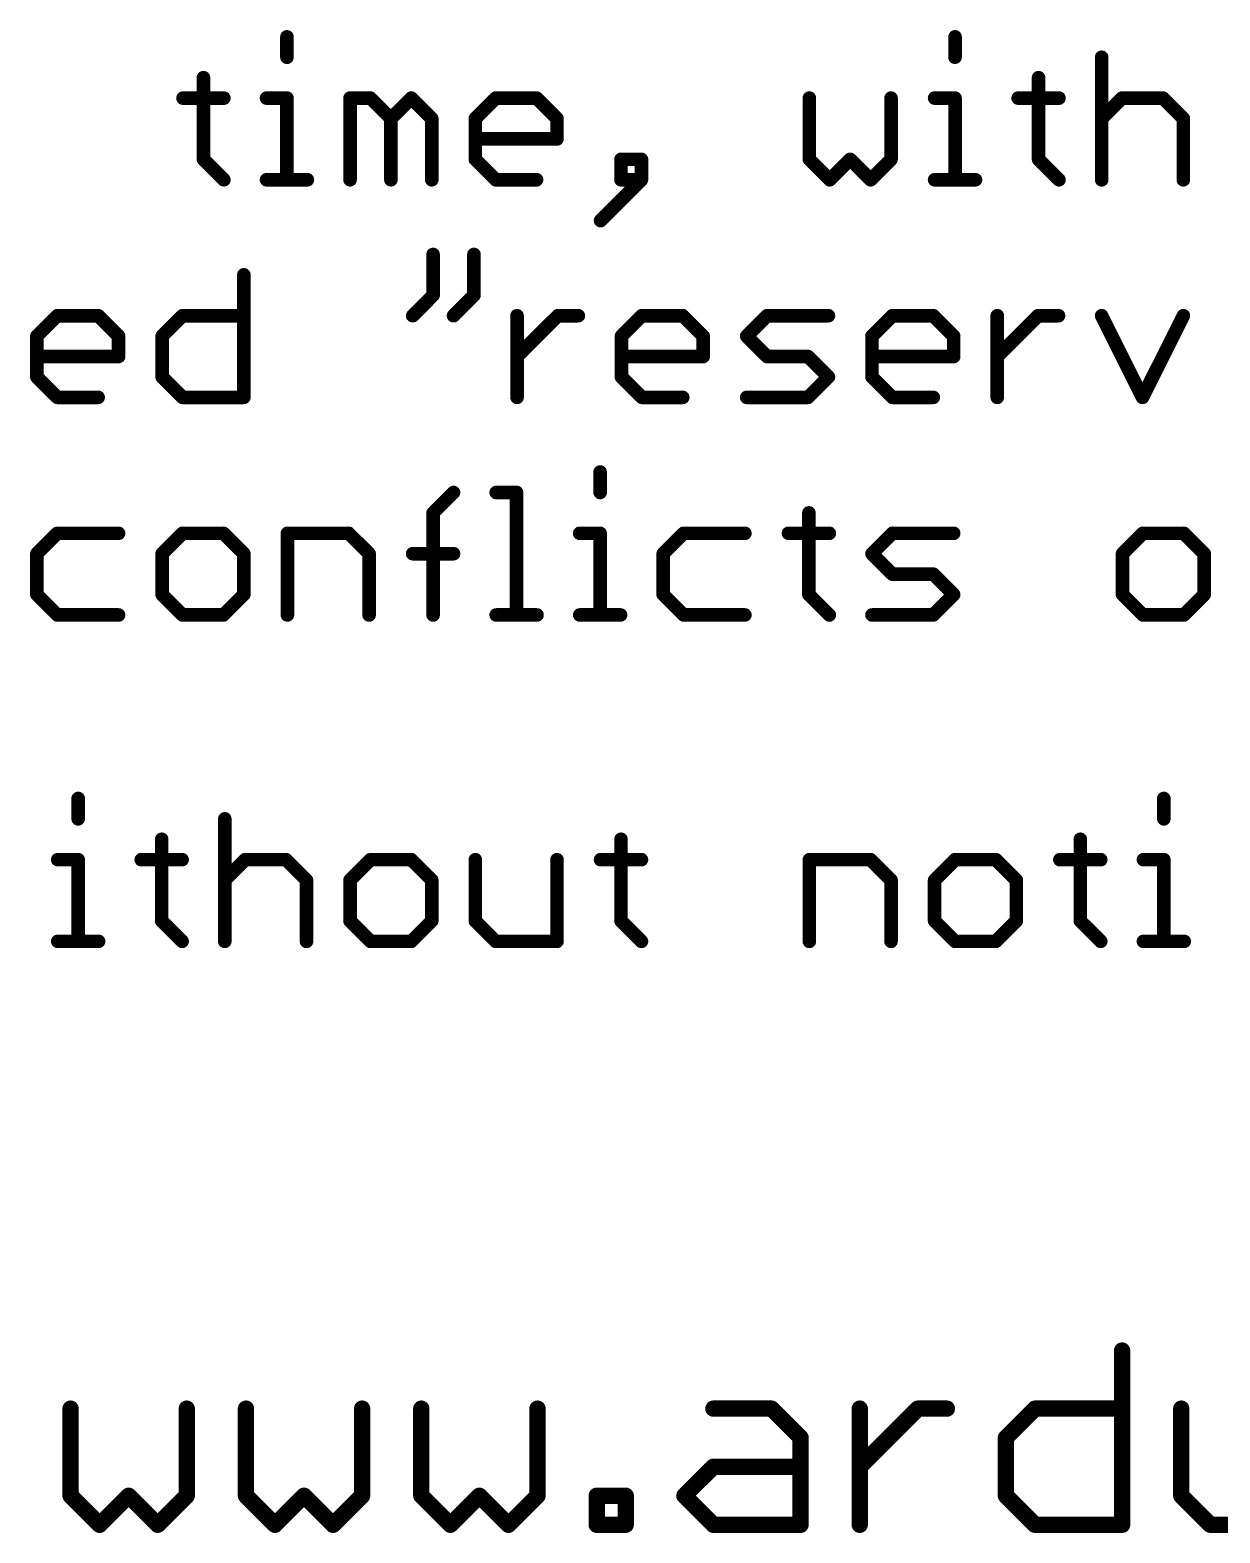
# Model space of a CAD drawing. Extents: x -20 to 130, y -23 to 56.
# Drawn here: x 60.69 to 71.8, y -22.86 to -8.83 of the extents above; entities that cross this region are included whole.
import ezdxf

# ---------------------------------------------------------------- set-up
doc = ezdxf.new("R2010")
doc.units = 0
doc.layers.add('1', color=22, linetype='CONTINUOUS')

msp = doc.modelspace()

# ---------------------------------------------------------------- linework, layer by layer
at = {"layer": '1'}
for points, const_width in [([(63.0883, -8.8889), (63.0883, -9.0795)], 0.127), ([(69.3251, -8.8889), (69.3251, -9.0795)], 0.127), ([(70.6936, -9.0795), (70.6936, -10.2235)], 0.127), ([(62.3087, -9.2702), (62.3087, -10.0328)], 0.127), ([(70.1047, -9.2702), (70.1047, -10.0328)], 0.127), ([(62.1181, -9.4609), (62.4994, -9.4609)], 0.127), ([(62.8977, -9.4609), (63.0883, -9.4609)], 0.127), ([(63.0883, -9.4609), (63.0883, -10.2235)], 0.127), ([(63.6773, -10.2235), (63.6773, -9.4609)], 0.127), ([(63.6773, -9.4609), (63.8679, -9.4609)], 0.127), ([(63.8679, -9.4609), (64.0586, -9.6515)], 0.127), ([(64.0586, -9.6515), (64.2492, -9.4609)], 0.127), ([(64.2492, -9.4609), (64.4399, -9.6515)], 0.127), ([(64.8467, -9.6515), (65.0373, -9.4609)], 0.127), ([(65.0373, -9.4609), (65.4186, -9.4609)], 0.127), ([(65.4186, -9.4609), (65.6093, -9.6515)], 0.127), ([(67.965, -9.4609), (67.965, -10.0328)], 0.127), ([(68.7277, -10.0328), (68.7277, -9.4609)], 0.127), ([(69.1344, -9.4609), (69.3251, -9.4609)], 0.127), ([(69.3251, -9.4609), (69.3251, -10.2235)], 0.127), ([(69.914, -9.4609), (70.2954, -9.4609)], 0.127), ([(70.6936, -9.6515), (70.8843, -9.4609)], 0.127), ([(70.8843, -9.4609), (71.2656, -9.4609)], 0.127), ([(71.2656, -9.4609), (71.4563, -9.6515)], 0.127), ([(64.0586, -9.6515), (64.0586, -10.2235)], 0.127), ([(64.4399, -9.6515), (64.4399, -10.2235)], 0.127), ([(64.8467, -10.0328), (64.8467, -9.6515)], 0.127), ([(65.6093, -9.6515), (65.6093, -9.8422)], 0.127), ([(71.4563, -9.6515), (71.4563, -10.2235)], 0.127), ([(65.6093, -9.8422), (64.8467, -9.8422)], 0.127), ([(62.3087, -10.0328), (62.4994, -10.2235)], 0.127), ([(65.0373, -10.2235), (64.8467, -10.0328)], 0.127), ([(66.3974, -10.0328), (66.2067, -10.0328)], 0.127), ([(66.2067, -10.0328), (66.2067, -10.2235)], 0.127), ([(66.3974, -10.2235), (66.3974, -10.0328)], 0.127), ([(67.965, -10.0328), (68.1557, -10.2235)], 0.127), ([(68.1557, -10.2235), (68.3464, -10.0328)], 0.127), ([(68.3464, -10.0328), (68.537, -10.2235)], 0.127), ([(68.537, -10.2235), (68.7277, -10.0328)], 0.127), ([(70.1047, -10.0328), (70.2954, -10.2235)], 0.127), ([(62.8977, -10.2235), (63.279, -10.2235)], 0.127), ([(65.4186, -10.2235), (65.0373, -10.2235)], 0.127), ([(66.0161, -10.6048), (66.3974, -10.2235)], 0.127), ([(66.2067, -10.2235), (66.3974, -10.2235)], 0.127), ([(69.1344, -10.2235), (69.5158, -10.2235)], 0.127), ([(64.4526, -10.9209), (64.4526, -11.3022)], 0.127), ([(64.8339, -10.9209), (64.8339, -11.3022)], 0.127), ([(62.6858, -11.1115), (62.6858, -12.2555)], 0.127), ([(64.4526, -11.3022), (64.262, -11.4929)], 0.127), ([(64.8339, -11.3022), (64.6433, -11.4929)], 0.127), ([(60.7538, -11.6835), (60.9444, -11.4929)], 0.127), ([(60.9444, -11.4929), (61.3258, -11.4929)], 0.127), ([(61.3258, -11.4929), (61.5164, -11.6835)], 0.127), ([(61.9232, -11.6835), (62.1138, -11.4929)], 0.127), ([(62.1138, -11.4929), (62.6858, -11.4929)], 0.127), ([(65.2365, -12.2555), (65.2365, -11.4929)], 0.127), ([(65.2365, -11.8742), (65.6178, -11.4929)], 0.127), ([(65.6178, -11.4929), (65.8084, -11.4929)], 0.127), ([(66.2109, -11.6835), (66.4016, -11.4929)], 0.127), ([(66.4016, -11.4929), (66.7829, -11.4929)], 0.127), ([(66.7829, -11.4929), (66.9736, -11.6835)], 0.127), ([(67.3803, -11.6835), (67.571, -11.4929)], 0.127), ([(67.571, -11.4929), (68.143, -11.4929)], 0.127), ([(68.5497, -11.6835), (68.7404, -11.4929)], 0.127), ([(68.7404, -11.4929), (69.1217, -11.4929)], 0.127), ([(69.1217, -11.4929), (69.3124, -11.6835)], 0.127), ([(69.7191, -12.2555), (69.7191, -11.4929)], 0.127), ([(69.7191, -11.8742), (70.1005, -11.4929)], 0.127), ([(70.1005, -11.4929), (70.2911, -11.4929)], 0.127), ([(70.6936, -11.4929), (71.075, -12.2555)], 0.127), ([(71.075, -12.2555), (71.4563, -11.4929)], 0.127), ([(60.7538, -12.0648), (60.7538, -11.6835)], 0.127), ([(61.5164, -11.6835), (61.5164, -11.8742)], 0.127), ([(61.9232, -12.0648), (61.9232, -11.6835)], 0.127), ([(66.2109, -12.0648), (66.2109, -11.6835)], 0.127), ([(66.9736, -11.6835), (66.9736, -11.8742)], 0.127), ([(67.571, -11.8742), (67.3803, -11.6835)], 0.127), ([(68.5497, -12.0648), (68.5497, -11.6835)], 0.127), ([(69.3124, -11.6835), (69.3124, -11.8742)], 0.127), ([(61.5164, -11.8742), (60.7538, -11.8742)], 0.127), ([(66.9736, -11.8742), (66.2109, -11.8742)], 0.127), ([(67.9523, -11.8742), (67.571, -11.8742)], 0.127), ([(68.143, -12.0648), (67.9523, -11.8742)], 0.127), ([(69.3124, -11.8742), (68.5497, -11.8742)], 0.127), ([(60.9444, -12.2555), (60.7538, -12.0648)], 0.127), ([(62.1138, -12.2555), (61.9232, -12.0648)], 0.127), ([(66.4016, -12.2555), (66.2109, -12.0648)], 0.127), ([(67.9523, -12.2555), (68.143, -12.0648)], 0.127), ([(68.7404, -12.2555), (68.5497, -12.0648)], 0.127), ([(61.3258, -12.2555), (60.9444, -12.2555)], 0.127), ([(62.6858, -12.2555), (62.1138, -12.2555)], 0.127), ([(66.7829, -12.2555), (66.4016, -12.2555)], 0.127), ([(67.3803, -12.2555), (67.9523, -12.2555)], 0.127), ([(69.1217, -12.2555), (68.7404, -12.2555)], 0.127), ([(66.0118, -12.9529), (66.0118, -13.1435)], 0.127), ([(64.4526, -13.3342), (64.6433, -13.1435)], 0.127), ([(65.0416, -13.1435), (65.2322, -13.1435)], 0.127), ([(65.2322, -13.1435), (65.2322, -14.2875)], 0.127), ([(64.4526, -14.2875), (64.4526, -13.3342)], 0.127), ([(67.9608, -13.3342), (67.9608, -14.0968)], 0.127), ([(60.9444, -13.5249), (60.7538, -13.7155)], 0.127), ([(61.5164, -13.5249), (60.9444, -13.5249)], 0.127), ([(62.1138, -13.5249), (61.9232, -13.7155)], 0.127), ([(62.4951, -13.5249), (62.1138, -13.5249)], 0.127), ([(62.6858, -13.7155), (62.4951, -13.5249)], 0.127), ([(63.0926, -14.2875), (63.0926, -13.5249)], 0.127), ([(63.0926, -13.5249), (63.6645, -13.5249)], 0.127), ([(63.6645, -13.5249), (63.8552, -13.7155)], 0.127), ([(65.8211, -13.5249), (66.0118, -13.5249)], 0.127), ([(66.0118, -13.5249), (66.0118, -14.2875)], 0.127), ([(66.7914, -13.5249), (66.6007, -13.7155)], 0.127), ([(67.3634, -13.5249), (66.7914, -13.5249)], 0.127), ([(67.7701, -13.5249), (68.1515, -13.5249)], 0.127), ([(68.5497, -13.7155), (68.7404, -13.5249)], 0.127), ([(68.7404, -13.5249), (69.3124, -13.5249)], 0.127), ([(71.0792, -13.5249), (70.8885, -13.7155)], 0.127), ([(71.4605, -13.5249), (71.0792, -13.5249)], 0.127), ([(71.6512, -13.7155), (71.4605, -13.5249)], 0.127), ([(60.7538, -13.7155), (60.7538, -14.0968)], 0.127), ([(61.9232, -13.7155), (61.9232, -14.0968)], 0.127), ([(62.6858, -14.0968), (62.6858, -13.7155)], 0.127), ([(63.8552, -13.7155), (63.8552, -14.2875)], 0.127), ([(64.262, -13.7155), (64.6433, -13.7155)], 0.127), ([(66.6007, -13.7155), (66.6007, -14.0968)], 0.127), ([(68.7404, -13.9062), (68.5497, -13.7155)], 0.127), ([(70.8885, -13.7155), (70.8885, -14.0968)], 0.127), ([(71.6512, -14.0968), (71.6512, -13.7155)], 0.127), ([(69.1217, -13.9062), (68.7404, -13.9062)], 0.127), ([(69.3124, -14.0968), (69.1217, -13.9062)], 0.127), ([(60.7538, -14.0968), (60.9444, -14.2875)], 0.127), ([(61.9232, -14.0968), (62.1138, -14.2875)], 0.127), ([(62.4951, -14.2875), (62.6858, -14.0968)], 0.127), ([(66.6007, -14.0968), (66.7914, -14.2875)], 0.127), ([(67.9608, -14.0968), (68.1515, -14.2875)], 0.127), ([(69.1217, -14.2875), (69.3124, -14.0968)], 0.127), ([(70.8885, -14.0968), (71.0792, -14.2875)], 0.127), ([(71.4605, -14.2875), (71.6512, -14.0968)], 0.127), ([(60.9444, -14.2875), (61.5164, -14.2875)], 0.127), ([(62.1138, -14.2875), (62.4951, -14.2875)], 0.127), ([(65.0416, -14.2875), (65.4229, -14.2875)], 0.127), ([(65.8211, -14.2875), (66.2025, -14.2875)], 0.127), ([(66.7914, -14.2875), (67.3634, -14.2875)], 0.127), ([(68.5497, -14.2875), (69.1217, -14.2875)], 0.127), ([(71.0792, -14.2875), (71.4605, -14.2875)], 0.127), ([(61.1393, -16.0009), (61.1393, -16.1915)], 0.127), ([(71.2741, -16.0009), (71.2741, -16.1915)], 0.127), ([(62.5079, -16.1915), (62.5079, -17.3355)], 0.127), ([(61.9189, -16.3822), (61.9189, -17.1448)], 0.127), ([(66.2067, -16.3822), (66.2067, -17.1448)], 0.127), ([(70.4945, -16.3822), (70.4945, -17.1448)], 0.127), ([(60.9487, -16.5729), (61.1393, -16.5729)], 0.127), ([(61.1393, -16.5729), (61.1393, -17.3355)], 0.127), ([(61.7283, -16.5729), (62.1096, -16.5729)], 0.127), ([(62.5079, -16.7635), (62.6985, -16.5729)], 0.127), ([(62.6985, -16.5729), (63.0798, -16.5729)], 0.127), ([(63.0798, -16.5729), (63.2705, -16.7635)], 0.127), ([(63.8679, -16.5729), (63.6773, -16.7635)], 0.127), ([(64.2492, -16.5729), (63.8679, -16.5729)], 0.127), ([(64.4399, -16.7635), (64.2492, -16.5729)], 0.127), ([(64.8467, -16.5729), (64.8467, -17.1448)], 0.127), ([(65.6093, -17.3355), (65.6093, -16.5729)], 0.127), ([(66.0161, -16.5729), (66.3974, -16.5729)], 0.127), ([(67.965, -17.3355), (67.965, -16.5729)], 0.127), ([(67.965, -16.5729), (68.537, -16.5729)], 0.127), ([(68.537, -16.5729), (68.7277, -16.7635)], 0.127), ([(69.3251, -16.5729), (69.1344, -16.7635)], 0.127), ([(69.7064, -16.5729), (69.3251, -16.5729)], 0.127), ([(69.8971, -16.7635), (69.7064, -16.5729)], 0.127), ([(70.3038, -16.5729), (70.6852, -16.5729)], 0.127), ([(71.0834, -16.5729), (71.2741, -16.5729)], 0.127), ([(71.2741, -16.5729), (71.2741, -17.3355)], 0.127), ([(63.2705, -16.7635), (63.2705, -17.3355)], 0.127), ([(63.6773, -16.7635), (63.6773, -17.1448)], 0.127), ([(64.4399, -17.1448), (64.4399, -16.7635)], 0.127), ([(68.7277, -16.7635), (68.7277, -17.3355)], 0.127), ([(69.1344, -16.7635), (69.1344, -17.1448)], 0.127), ([(69.8971, -17.1448), (69.8971, -16.7635)], 0.127), ([(61.9189, -17.1448), (62.1096, -17.3355)], 0.127), ([(63.6773, -17.1448), (63.8679, -17.3355)], 0.127), ([(64.2492, -17.3355), (64.4399, -17.1448)], 0.127), ([(64.8467, -17.1448), (65.0373, -17.3355)], 0.127), ([(66.2067, -17.1448), (66.3974, -17.3355)], 0.127), ([(69.1344, -17.1448), (69.3251, -17.3355)], 0.127), ([(69.7064, -17.3355), (69.8971, -17.1448)], 0.127), ([(70.4945, -17.1448), (70.6852, -17.3355)], 0.127), ([(60.9487, -17.3355), (61.33, -17.3355)], 0.127), ([(63.8679, -17.3355), (64.2492, -17.3355)], 0.127), ([(65.0373, -17.3355), (65.6093, -17.3355)], 0.127), ([(69.3251, -17.3355), (69.7064, -17.3355)], 0.127), ([(71.0834, -17.3355), (71.4648, -17.3355)], 0.127), ([(70.8845, -21.1568), (70.8845, -22.7838)], 0.1524), ([(61.0683, -21.6991), (61.0683, -22.5126)], 0.1524), ([(62.153, -22.5126), (62.153, -21.6991)], 0.1524), ([(62.7055, -21.6991), (62.7055, -22.5126)], 0.1524), ([(63.7901, -22.5126), (63.7901, -21.6991)], 0.1524), ([(64.3426, -21.6991), (64.3426, -22.5126)], 0.1524), ([(65.4273, -22.5126), (65.4273, -21.6991)], 0.1524), ([(67.0695, -21.6991), (67.6118, -21.6991)], 0.1524), ([(67.6118, -21.6991), (67.883, -21.9703)], 0.1524), ([(68.4355, -22.7838), (68.4355, -21.6991)], 0.1524), ([(68.4355, -22.2415), (68.9778, -21.6991)], 0.1524), ([(68.9778, -21.6991), (69.249, -21.6991)], 0.1524), ([(69.7998, -21.9703), (70.071, -21.6991)], 0.1524), ([(70.071, -21.6991), (70.8845, -21.6991)], 0.1524), ([(71.437, -21.6991), (71.437, -22.5126)], 0.1524), ([(67.883, -21.9703), (67.883, -22.7838)], 0.1524), ([(69.7998, -22.5126), (69.7998, -21.9703)], 0.1524), ([(66.7983, -22.5126), (67.0695, -22.2415)], 0.1524), ([(67.0695, -22.2415), (67.883, -22.2415)], 0.1524), ([(61.0683, -22.5126), (61.3395, -22.7838)], 0.1524), ([(61.3395, -22.7838), (61.6106, -22.5126)], 0.1524), ([(61.6106, -22.5126), (61.8818, -22.7838)], 0.1524), ([(61.8818, -22.7838), (62.153, -22.5126)], 0.1524), ([(62.7055, -22.5126), (62.9766, -22.7838)], 0.1524), ([(62.9766, -22.7838), (63.2478, -22.5126)], 0.1524), ([(63.2478, -22.5126), (63.5189, -22.7838)], 0.1524), ([(63.5189, -22.7838), (63.7901, -22.5126)], 0.1524), ([(64.3426, -22.5126), (64.6138, -22.7838)], 0.1524), ([(64.6138, -22.7838), (64.8849, -22.5126)], 0.1524), ([(64.8849, -22.5126), (65.1561, -22.7838)], 0.1524), ([(65.1561, -22.7838), (65.4273, -22.5126)], 0.1524), ([(65.9798, -22.7838), (65.9798, -22.5126)], 0.1524), ([(65.9798, -22.5126), (66.2509, -22.5126)], 0.1524), ([(66.2509, -22.5126), (66.2509, -22.7838)], 0.1524), ([(67.0695, -22.7838), (66.7983, -22.5126)], 0.1524), ([(70.071, -22.7838), (69.7998, -22.5126)], 0.1524), ([(71.437, -22.5126), (71.7081, -22.7838)], 0.1524), ([(66.2509, -22.7838), (65.9798, -22.7838)], 0.1524), ([(67.883, -22.7838), (67.0695, -22.7838)], 0.1524), ([(70.8845, -22.7838), (70.071, -22.7838)], 0.1524), ([(71.7081, -22.7838), (72.5216, -22.7838)], 0.1524)]:
    msp.add_lwpolyline(points, dxfattribs=dict(at, const_width=const_width))
for points, const_width in [([(63.1201, -8.8889, 1), (63.0566, -8.8889)], 0.0635), ([(69.3569, -8.8889, 1), (69.2934, -8.8889)], 0.0635), ([(63.0566, -9.0795, 1), (63.1201, -9.0795)], 0.0635), ([(69.2934, -9.0795, 1), (69.3569, -9.0795)], 0.0635), ([(70.7254, -9.0795, 1), (70.6619, -9.0795)], 0.0635), ([(62.3405, -9.2702, 1), (62.277, -9.2702)], 0.0635), ([(70.1365, -9.2702, 1), (70.073, -9.2702)], 0.0635), ([(62.1181, -9.4291, 1), (62.1181, -9.4926)], 0.0635), ([(62.4994, -9.4926, 1), (62.4994, -9.4291)], 0.0635), ([(62.8977, -9.4291, 1), (62.8977, -9.4926)], 0.0635), ([(63.1201, -9.4609, 1), (63.0566, -9.4609)], 0.0635), ([(63.0883, -9.4926, 1), (63.0883, -9.4291)], 0.0635), ([(63.709, -9.4609, 1), (63.6455, -9.4609)], 0.0635), ([(63.6773, -9.4291, 1), (63.6773, -9.4926)], 0.0635), ([(63.8904, -9.4384, 1), (63.8455, -9.4833)], 0.0635), ([(63.8679, -9.4926, 1), (63.8679, -9.4291)], 0.0635), ([(64.2717, -9.4384, 1), (64.2268, -9.4833)], 0.0635), ([(64.2717, -9.4833, 1), (64.2268, -9.4384)], 0.0635), ([(65.0373, -9.4291, 1), (65.0373, -9.4926)], 0.0635), ([(65.0598, -9.4833, 1), (65.0149, -9.4384)], 0.0635), ([(65.4411, -9.4384, 1), (65.3962, -9.4833)], 0.0635), ([(65.4186, -9.4926, 1), (65.4186, -9.4291)], 0.0635), ([(67.9968, -9.4609, 1), (67.9333, -9.4609)], 0.0635), ([(68.7594, -9.4609, 1), (68.6959, -9.4609)], 0.0635), ([(69.1344, -9.4291, 1), (69.1344, -9.4926)], 0.0635), ([(69.3569, -9.4609, 1), (69.2934, -9.4609)], 0.0635), ([(69.3251, -9.4926, 1), (69.3251, -9.4291)], 0.0635), ([(69.914, -9.4291, 1), (69.914, -9.4926)], 0.0635), ([(70.2954, -9.4926, 1), (70.2954, -9.4291)], 0.0635), ([(70.8843, -9.4291, 1), (70.8843, -9.4926)], 0.0635), ([(70.9068, -9.4833, 1), (70.8618, -9.4384)], 0.0635), ([(71.2881, -9.4384, 1), (71.2432, -9.4833)], 0.0635), ([(71.2656, -9.4926, 1), (71.2656, -9.4291)], 0.0635), ([(64.0903, -9.6515, 1), (64.0268, -9.6515)], 0.0635), ([(64.0361, -9.6291, 1), (64.081, -9.674)], 0.0635), ([(64.0361, -9.674, 1), (64.081, -9.6291)], 0.0635), ([(64.4717, -9.6515, 1), (64.4082, -9.6515)], 0.0635), ([(64.4175, -9.674, 1), (64.4624, -9.6291)], 0.0635), ([(64.8784, -9.6515, 1), (64.8149, -9.6515)], 0.0635), ([(64.8242, -9.6291, 1), (64.8691, -9.674)], 0.0635), ([(65.6411, -9.6515, 1), (65.5776, -9.6515)], 0.0635), ([(65.5869, -9.674, 1), (65.6318, -9.6291)], 0.0635), ([(70.6712, -9.6291, 1), (70.7161, -9.674)], 0.0635), ([(71.488, -9.6515, 1), (71.4245, -9.6515)], 0.0635), ([(71.4338, -9.674, 1), (71.4787, -9.6291)], 0.0635), ([(64.8467, -9.8104, 1), (64.8467, -9.8739)], 0.0635), ([(65.5776, -9.8422, 1), (65.6411, -9.8422)], 0.0635), ([(65.6093, -9.8739, 1), (65.6093, -9.8104)], 0.0635), ([(62.277, -10.0328, 1), (62.3405, -10.0328)], 0.0635), ([(62.3312, -10.0104, 1), (62.2863, -10.0553)], 0.0635), ([(64.8149, -10.0328, 1), (64.8784, -10.0328)], 0.0635), ([(64.8691, -10.0104, 1), (64.8242, -10.0553)], 0.0635), ([(66.2067, -10.0011, 1), (66.2067, -10.0646)], 0.0635), ([(66.2385, -10.0328, 1), (66.175, -10.0328)], 0.0635), ([(66.4291, -10.0328, 1), (66.3656, -10.0328)], 0.0635), ([(66.3974, -10.0646, 1), (66.3974, -10.0011)], 0.0635), ([(67.9875, -10.0104, 1), (67.9426, -10.0553)], 0.0635), ([(67.9333, -10.0328, 1), (67.9968, -10.0328)], 0.0635), ([(68.3688, -10.0104, 1), (68.3239, -10.0553)], 0.0635), ([(68.3688, -10.0553, 1), (68.3239, -10.0104)], 0.0635), ([(68.6959, -10.0328, 1), (68.7594, -10.0328)], 0.0635), ([(68.7501, -10.0553, 1), (68.7052, -10.0104)], 0.0635), ([(70.073, -10.0328, 1), (70.1365, -10.0328)], 0.0635), ([(70.1272, -10.0104, 1), (70.0823, -10.0553)], 0.0635), ([(62.4769, -10.246, 1), (62.5218, -10.201)], 0.0635), ([(62.8977, -10.1918, 1), (62.8977, -10.2553)], 0.0635), ([(63.0566, -10.2235, 1), (63.1201, -10.2235)], 0.0635), ([(63.279, -10.2553, 1), (63.279, -10.1918)], 0.0635), ([(63.6455, -10.2235, 1), (63.709, -10.2235)], 0.0635), ([(64.0268, -10.2235, 1), (64.0903, -10.2235)], 0.0635), ([(64.4082, -10.2235, 1), (64.4717, -10.2235)], 0.0635), ([(65.0373, -10.1918, 1), (65.0373, -10.2553)], 0.0635), ([(65.0149, -10.246, 1), (65.0598, -10.201)], 0.0635), ([(65.4186, -10.2553, 1), (65.4186, -10.1918)], 0.0635), ([(66.2067, -10.1918, 1), (66.2067, -10.2553)], 0.0635), ([(66.175, -10.2235, 1), (66.2385, -10.2235)], 0.0635), ([(66.3656, -10.2235, 1), (66.4291, -10.2235)], 0.0635), ([(66.4198, -10.246, 1), (66.3749, -10.201)], 0.0635), ([(66.3974, -10.2553, 1), (66.3974, -10.1918)], 0.0635), ([(68.1333, -10.201, 1), (68.1782, -10.246)], 0.0635), ([(68.1333, -10.246, 1), (68.1782, -10.201)], 0.0635), ([(68.5146, -10.201, 1), (68.5595, -10.246)], 0.0635), ([(68.5146, -10.246, 1), (68.5595, -10.201)], 0.0635), ([(69.1344, -10.1918, 1), (69.1344, -10.2553)], 0.0635), ([(69.2934, -10.2235, 1), (69.3569, -10.2235)], 0.0635), ([(69.5158, -10.2553, 1), (69.5158, -10.1918)], 0.0635), ([(70.2729, -10.246, 1), (70.3178, -10.201)], 0.0635), ([(70.6619, -10.2235, 1), (70.7254, -10.2235)], 0.0635), ([(71.4245, -10.2235, 1), (71.488, -10.2235)], 0.0635), ([(65.9936, -10.5824, 1), (66.0385, -10.6273)], 0.0635), ([(64.4844, -10.9209, 1), (64.4209, -10.9209)], 0.0635), ([(64.8657, -10.9209, 1), (64.8022, -10.9209)], 0.0635), ([(62.7176, -11.1115, 1), (62.6541, -11.1115)], 0.0635), ([(64.4209, -11.3022, 1), (64.4844, -11.3022)], 0.0635), ([(64.4751, -11.3246, 1), (64.4302, -11.2797)], 0.0635), ([(64.8022, -11.3022, 1), (64.8657, -11.3022)], 0.0635), ([(64.8564, -11.3246, 1), (64.8115, -11.2797)], 0.0635), ([(60.9444, -11.4611, 1), (60.9444, -11.5246)], 0.0635), ([(60.9669, -11.5153, 1), (60.922, -11.4704)], 0.0635), ([(61.3482, -11.4704, 1), (61.3033, -11.5153)], 0.0635), ([(61.3258, -11.5246, 1), (61.3258, -11.4611)], 0.0635), ([(62.1138, -11.4611, 1), (62.1138, -11.5246)], 0.0635), ([(62.1363, -11.5153, 1), (62.0914, -11.4704)], 0.0635), ([(62.6858, -11.5246, 1), (62.6858, -11.4611)], 0.0635), ([(64.2395, -11.4704, 1), (64.2844, -11.5153)], 0.0635), ([(64.6208, -11.4704, 1), (64.6657, -11.5153)], 0.0635), ([(65.2682, -11.4929, 1), (65.2047, -11.4929)], 0.0635), ([(65.6178, -11.4611, 1), (65.6178, -11.5246)], 0.0635), ([(65.6402, -11.5153, 1), (65.5953, -11.4704)], 0.0635), ([(65.8084, -11.5246, 1), (65.8084, -11.4611)], 0.0635), ([(66.4016, -11.4611, 1), (66.4016, -11.5246)], 0.0635), ([(66.4241, -11.5153, 1), (66.3792, -11.4704)], 0.0635), ([(66.8054, -11.4704, 1), (66.7605, -11.5153)], 0.0635), ([(66.7829, -11.5246, 1), (66.7829, -11.4611)], 0.0635), ([(67.571, -11.4611, 1), (67.571, -11.5246)], 0.0635), ([(67.5935, -11.5153, 1), (67.5486, -11.4704)], 0.0635), ([(68.143, -11.5246, 1), (68.143, -11.4611)], 0.0635), ([(68.7404, -11.4611, 1), (68.7404, -11.5246)], 0.0635), ([(68.7629, -11.5153, 1), (68.718, -11.4704)], 0.0635), ([(69.1442, -11.4704, 1), (69.0993, -11.5153)], 0.0635), ([(69.1217, -11.5246, 1), (69.1217, -11.4611)], 0.0635), ([(69.7509, -11.4929, 1), (69.6874, -11.4929)], 0.0635), ([(70.1005, -11.4611, 1), (70.1005, -11.5246)], 0.0635), ([(70.1229, -11.5153, 1), (70.078, -11.4704)], 0.0635), ([(70.2911, -11.5246, 1), (70.2911, -11.4611)], 0.0635), ([(70.722, -11.4787, 1), (70.6652, -11.507)], 0.0635), ([(71.4847, -11.507, 1), (71.4279, -11.4787)], 0.0635), ([(60.7855, -11.6835, 1), (60.722, -11.6835)], 0.0635), ([(60.7313, -11.6611, 1), (60.7762, -11.706)], 0.0635), ([(61.5482, -11.6835, 1), (61.4847, -11.6835)], 0.0635), ([(61.494, -11.706, 1), (61.5389, -11.6611)], 0.0635), ([(61.9549, -11.6835, 1), (61.8914, -11.6835)], 0.0635), ([(61.9007, -11.6611, 1), (61.9456, -11.706)], 0.0635), ([(66.2427, -11.6835, 1), (66.1792, -11.6835)], 0.0635), ([(66.1885, -11.6611, 1), (66.2334, -11.706)], 0.0635), ([(67.0054, -11.6835, 1), (66.9419, -11.6835)], 0.0635), ([(66.9511, -11.706, 1), (66.9961, -11.6611)], 0.0635), ([(67.4028, -11.6611, 1), (67.3579, -11.706)], 0.0635), ([(67.3579, -11.6611, 1), (67.4028, -11.706)], 0.0635), ([(68.5815, -11.6835, 1), (68.518, -11.6835)], 0.0635), ([(68.5273, -11.6611, 1), (68.5722, -11.706)], 0.0635), ([(69.3441, -11.6835, 1), (69.2806, -11.6835)], 0.0635), ([(69.2899, -11.706, 1), (69.3348, -11.6611)], 0.0635), ([(60.7538, -11.8424, 1), (60.7538, -11.9059)], 0.0635), ([(61.4847, -11.8742, 1), (61.5482, -11.8742)], 0.0635), ([(61.5164, -11.9059, 1), (61.5164, -11.8424)], 0.0635), ([(65.214, -11.8517, 1), (65.2589, -11.8966)], 0.0635), ([(66.2109, -11.8424, 1), (66.2109, -11.9059)], 0.0635), ([(66.9419, -11.8742, 1), (67.0054, -11.8742)], 0.0635), ([(66.9736, -11.9059, 1), (66.9736, -11.8424)], 0.0635), ([(67.571, -11.8424, 1), (67.571, -11.9059)], 0.0635), ([(67.5486, -11.8966, 1), (67.5935, -11.8517)], 0.0635), ([(67.9748, -11.8517, 1), (67.9299, -11.8966)], 0.0635), ([(67.9523, -11.9059, 1), (67.9523, -11.8424)], 0.0635), ([(68.5497, -11.8424, 1), (68.5497, -11.9059)], 0.0635), ([(69.2806, -11.8742, 1), (69.3441, -11.8742)], 0.0635), ([(69.3124, -11.9059, 1), (69.3124, -11.8424)], 0.0635), ([(69.6967, -11.8517, 1), (69.7416, -11.8966)], 0.0635), ([(60.722, -12.0648, 1), (60.7855, -12.0648)], 0.0635), ([(60.7762, -12.0424, 1), (60.7313, -12.0873)], 0.0635), ([(61.8914, -12.0648, 1), (61.9549, -12.0648)], 0.0635), ([(61.9456, -12.0424, 1), (61.9007, -12.0873)], 0.0635), ([(66.1792, -12.0648, 1), (66.2427, -12.0648)], 0.0635), ([(66.2334, -12.0424, 1), (66.1885, -12.0873)], 0.0635), ([(68.1654, -12.0873, 1), (68.1205, -12.0424)], 0.0635), ([(68.1205, -12.0873, 1), (68.1654, -12.0424)], 0.0635), ([(68.518, -12.0648, 1), (68.5815, -12.0648)], 0.0635), ([(68.5722, -12.0424, 1), (68.5273, -12.0873)], 0.0635), ([(60.9444, -12.2238, 1), (60.9444, -12.2873)], 0.0635), ([(60.922, -12.278, 1), (60.9669, -12.233)], 0.0635), ([(61.3258, -12.2873, 1), (61.3258, -12.2238)], 0.0635), ([(62.1138, -12.2238, 1), (62.1138, -12.2873)], 0.0635), ([(62.0914, -12.278, 1), (62.1363, -12.233)], 0.0635), ([(62.6858, -12.2873, 1), (62.6858, -12.2238)], 0.0635), ([(66.4016, -12.2238, 1), (66.4016, -12.2873)], 0.0635), ([(66.3792, -12.278, 1), (66.4241, -12.233)], 0.0635), ([(66.7829, -12.2873, 1), (66.7829, -12.2238)], 0.0635), ([(67.3803, -12.2238, 1), (67.3803, -12.2873)], 0.0635), ([(67.9299, -12.233, 1), (67.9748, -12.278)], 0.0635), ([(67.9523, -12.2873, 1), (67.9523, -12.2238)], 0.0635), ([(68.7404, -12.2238, 1), (68.7404, -12.2873)], 0.0635), ([(68.718, -12.278, 1), (68.7629, -12.233)], 0.0635), ([(69.1217, -12.2873, 1), (69.1217, -12.2238)], 0.0635), ([(71.0466, -12.2413, 1), (71.1034, -12.2697)], 0.0635), ([(71.0466, -12.2697, 1), (71.1034, -12.2413)], 0.0635), ([(62.6541, -12.2555, 1), (62.7176, -12.2555)], 0.0635), ([(65.2047, -12.2555, 1), (65.2682, -12.2555)], 0.0635), ([(69.6874, -12.2555, 1), (69.7509, -12.2555)], 0.0635), ([(66.0436, -12.9529, 1), (65.9801, -12.9529)], 0.0635), ([(64.6657, -13.166, 1), (64.6208, -13.1211)], 0.0635), ([(65.0416, -13.1118, 1), (65.0416, -13.1753)], 0.0635), ([(65.264, -13.1435, 1), (65.2005, -13.1435)], 0.0635), ([(65.2322, -13.1753, 1), (65.2322, -13.1118)], 0.0635), ([(65.9801, -13.1435, 1), (66.0436, -13.1435)], 0.0635), ([(64.4844, -13.3342, 1), (64.4209, -13.3342)], 0.0635), ([(64.4302, -13.3117, 1), (64.4751, -13.3566)], 0.0635), ([(67.9926, -13.3342, 1), (67.9291, -13.3342)], 0.0635), ([(60.9444, -13.4931, 1), (60.9444, -13.5566)], 0.0635), ([(60.9669, -13.5473, 1), (60.922, -13.5024)], 0.0635), ([(61.5164, -13.5566, 1), (61.5164, -13.4931)], 0.0635), ([(62.1138, -13.4931, 1), (62.1138, -13.5566)], 0.0635), ([(62.1363, -13.5473, 1), (62.0914, -13.5024)], 0.0635), ([(62.5176, -13.5024, 1), (62.4727, -13.5473)], 0.0635), ([(62.4951, -13.5566, 1), (62.4951, -13.4931)], 0.0635), ([(63.1243, -13.5249, 1), (63.0608, -13.5249)], 0.0635), ([(63.0926, -13.4931, 1), (63.0926, -13.5566)], 0.0635), ([(63.687, -13.5024, 1), (63.6421, -13.5473)], 0.0635), ([(63.6645, -13.5566, 1), (63.6645, -13.4931)], 0.0635), ([(65.8211, -13.4931, 1), (65.8211, -13.5566)], 0.0635), ([(66.0436, -13.5249, 1), (65.9801, -13.5249)], 0.0635), ([(66.0118, -13.5566, 1), (66.0118, -13.4931)], 0.0635), ([(66.7914, -13.4931, 1), (66.7914, -13.5566)], 0.0635), ([(66.8139, -13.5473, 1), (66.769, -13.5024)], 0.0635), ([(67.3634, -13.5566, 1), (67.3634, -13.4931)], 0.0635), ([(67.7701, -13.4931, 1), (67.7701, -13.5566)], 0.0635), ([(68.1515, -13.5566, 1), (68.1515, -13.4931)], 0.0635), ([(68.7404, -13.4931, 1), (68.7404, -13.5566)], 0.0635), ([(68.7629, -13.5473, 1), (68.7179, -13.5024)], 0.0635), ([(69.3124, -13.5566, 1), (69.3124, -13.4931)], 0.0635), ([(71.0792, -13.4931, 1), (71.0792, -13.5566)], 0.0635), ([(71.1016, -13.5473, 1), (71.0567, -13.5024)], 0.0635), ([(71.483, -13.5024, 1), (71.4381, -13.5473)], 0.0635), ([(71.4605, -13.5566, 1), (71.4605, -13.4931)], 0.0635), ([(60.7855, -13.7155, 1), (60.722, -13.7155)], 0.0635), ([(60.7313, -13.6931, 1), (60.7762, -13.738)], 0.0635), ([(61.9549, -13.7155, 1), (61.8914, -13.7155)], 0.0635), ([(61.9007, -13.6931, 1), (61.9456, -13.738)], 0.0635), ([(62.7176, -13.7155, 1), (62.6541, -13.7155)], 0.0635), ([(62.6634, -13.738, 1), (62.7083, -13.6931)], 0.0635), ([(63.887, -13.7155, 1), (63.8235, -13.7155)], 0.0635), ([(63.8328, -13.738, 1), (63.8777, -13.6931)], 0.0635), ([(64.262, -13.6838, 1), (64.262, -13.7473)], 0.0635), ([(64.6433, -13.7473, 1), (64.6433, -13.6838)], 0.0635), ([(66.6325, -13.7155, 1), (66.569, -13.7155)], 0.0635), ([(66.5783, -13.6931, 1), (66.6232, -13.738)], 0.0635), ([(68.5722, -13.6931, 1), (68.5273, -13.738)], 0.0635), ([(68.5273, -13.6931, 1), (68.5722, -13.738)], 0.0635), ([(70.9203, -13.7155, 1), (70.8568, -13.7155)], 0.0635), ([(70.8661, -13.6931, 1), (70.911, -13.738)], 0.0635), ([(71.6829, -13.7155, 1), (71.6194, -13.7155)], 0.0635), ([(71.6287, -13.738, 1), (71.6736, -13.6931)], 0.0635), ([(68.7404, -13.8744, 1), (68.7404, -13.9379)], 0.0635), ([(68.7179, -13.9286, 1), (68.7629, -13.8837)], 0.0635), ([(69.1442, -13.8837, 1), (69.0993, -13.9286)], 0.0635), ([(69.1217, -13.9379, 1), (69.1217, -13.8744)], 0.0635), ([(60.7762, -14.0744, 1), (60.7313, -14.1193)], 0.0635), ([(61.9456, -14.0744, 1), (61.9007, -14.1193)], 0.0635), ([(62.7083, -14.1193, 1), (62.6634, -14.0744)], 0.0635), ([(66.6232, -14.0744, 1), (66.5783, -14.1193)], 0.0635), ([(67.9833, -14.0744, 1), (67.9384, -14.1193)], 0.0635), ([(69.3348, -14.1193, 1), (69.2899, -14.0744)], 0.0635), ([(70.911, -14.0744, 1), (70.8661, -14.1193)], 0.0635), ([(71.6736, -14.1193, 1), (71.6287, -14.0744)], 0.0635), ([(60.722, -14.0968, 1), (60.7855, -14.0968)], 0.0635), ([(61.8914, -14.0968, 1), (61.9549, -14.0968)], 0.0635), ([(62.6541, -14.0968, 1), (62.7176, -14.0968)], 0.0635), ([(66.569, -14.0968, 1), (66.6325, -14.0968)], 0.0635), ([(67.9291, -14.0968, 1), (67.9926, -14.0968)], 0.0635), ([(69.2899, -14.1193, 1), (69.3348, -14.0744)], 0.0635), ([(70.8568, -14.0968, 1), (70.9203, -14.0968)], 0.0635), ([(71.6194, -14.0968, 1), (71.6829, -14.0968)], 0.0635), ([(60.9444, -14.2558, 1), (60.9444, -14.3193)], 0.0635), ([(60.922, -14.31, 1), (60.9669, -14.265)], 0.0635), ([(61.5164, -14.3193, 1), (61.5164, -14.2558)], 0.0635), ([(62.1138, -14.2558, 1), (62.1138, -14.3193)], 0.0635), ([(62.0914, -14.31, 1), (62.1363, -14.265)], 0.0635), ([(62.4727, -14.265, 1), (62.5176, -14.31)], 0.0635), ([(62.4951, -14.3193, 1), (62.4951, -14.2558)], 0.0635), ([(63.0608, -14.2875, 1), (63.1243, -14.2875)], 0.0635), ([(63.8235, -14.2875, 1), (63.887, -14.2875)], 0.0635), ([(64.4209, -14.2875, 1), (64.4844, -14.2875)], 0.0635), ([(65.0416, -14.2558, 1), (65.0416, -14.3193)], 0.0635), ([(65.2005, -14.2875, 1), (65.264, -14.2875)], 0.0635), ([(65.4229, -14.3193, 1), (65.4229, -14.2558)], 0.0635), ([(65.8211, -14.2558, 1), (65.8211, -14.3193)], 0.0635), ([(65.9801, -14.2875, 1), (66.0436, -14.2875)], 0.0635), ([(66.2025, -14.3193, 1), (66.2025, -14.2558)], 0.0635), ([(66.7914, -14.2558, 1), (66.7914, -14.3193)], 0.0635), ([(66.769, -14.31, 1), (66.8139, -14.265)], 0.0635), ([(67.3634, -14.3193, 1), (67.3634, -14.2558)], 0.0635), ([(68.129, -14.31, 1), (68.1739, -14.265)], 0.0635), ([(68.5497, -14.2558, 1), (68.5497, -14.3193)], 0.0635), ([(69.0993, -14.265, 1), (69.1442, -14.31)], 0.0635), ([(69.1217, -14.3193, 1), (69.1217, -14.2558)], 0.0635), ([(71.0792, -14.2558, 1), (71.0792, -14.3193)], 0.0635), ([(71.0567, -14.31, 1), (71.1016, -14.265)], 0.0635), ([(71.4381, -14.265, 1), (71.483, -14.31)], 0.0635), ([(71.4605, -14.3193, 1), (71.4605, -14.2558)], 0.0635), ([(61.1711, -16.0009, 1), (61.1076, -16.0009)], 0.0635), ([(71.3058, -16.0009, 1), (71.2423, -16.0009)], 0.0635), ([(62.5396, -16.1915, 1), (62.4761, -16.1915)], 0.0635), ([(61.1076, -16.1915, 1), (61.1711, -16.1915)], 0.0635), ([(71.2423, -16.1915, 1), (71.3058, -16.1915)], 0.0635), ([(61.9507, -16.3822, 1), (61.8872, -16.3822)], 0.0635), ([(66.2385, -16.3822, 1), (66.175, -16.3822)], 0.0635), ([(70.5263, -16.3822, 1), (70.4627, -16.3822)], 0.0635), ([(60.9487, -16.5411, 1), (60.9487, -16.6046)], 0.0635), ([(61.1711, -16.5729, 1), (61.1076, -16.5729)], 0.0635), ([(61.1393, -16.6046, 1), (61.1393, -16.5411)], 0.0635), ([(61.7283, -16.5411, 1), (61.7283, -16.6046)], 0.0635), ([(62.1096, -16.6046, 1), (62.1096, -16.5411)], 0.0635), ([(62.6985, -16.5411, 1), (62.6985, -16.6046)], 0.0635), ([(62.721, -16.5953, 1), (62.6761, -16.5504)], 0.0635), ([(63.1023, -16.5504, 1), (63.0574, -16.5953)], 0.0635), ([(63.0798, -16.6046, 1), (63.0798, -16.5411)], 0.0635), ([(63.8679, -16.5411, 1), (63.8679, -16.6046)], 0.0635), ([(63.8904, -16.5953, 1), (63.8455, -16.5504)], 0.0635), ([(64.2717, -16.5504, 1), (64.2268, -16.5953)], 0.0635), ([(64.2492, -16.6046, 1), (64.2492, -16.5411)], 0.0635), ([(64.8784, -16.5729, 1), (64.8149, -16.5729)], 0.0635), ([(65.6411, -16.5729, 1), (65.5776, -16.5729)], 0.0635), ([(66.0161, -16.5411, 1), (66.0161, -16.6046)], 0.0635), ([(66.3974, -16.6046, 1), (66.3974, -16.5411)], 0.0635), ([(67.965, -16.5411, 1), (67.965, -16.6046)], 0.0635), ([(67.9968, -16.5729, 1), (67.9333, -16.5729)], 0.0635), ([(68.5595, -16.5504, 1), (68.5146, -16.5953)], 0.0635), ([(68.537, -16.6046, 1), (68.537, -16.5411)], 0.0635), ([(69.3251, -16.5411, 1), (69.3251, -16.6046)], 0.0635), ([(69.3476, -16.5953, 1), (69.3027, -16.5504)], 0.0635), ([(69.7289, -16.5504, 1), (69.684, -16.5953)], 0.0635), ([(69.7064, -16.6046, 1), (69.7064, -16.5411)], 0.0635), ([(70.3038, -16.5411, 1), (70.3038, -16.6046)], 0.0635), ([(70.6852, -16.6046, 1), (70.6852, -16.5411)], 0.0635), ([(71.0834, -16.5411, 1), (71.0834, -16.6046)], 0.0635), ([(71.3058, -16.5729, 1), (71.2423, -16.5729)], 0.0635), ([(71.2741, -16.6046, 1), (71.2741, -16.5411)], 0.0635), ([(63.3023, -16.7635, 1), (63.2388, -16.7635)], 0.0635), ([(63.709, -16.7635, 1), (63.6455, -16.7635)], 0.0635), ([(64.4717, -16.7635, 1), (64.4082, -16.7635)], 0.0635), ([(68.7594, -16.7635, 1), (68.6959, -16.7635)], 0.0635), ([(69.1662, -16.7635, 1), (69.1027, -16.7635)], 0.0635), ([(69.9288, -16.7635, 1), (69.8653, -16.7635)], 0.0635), ([(62.4854, -16.7411, 1), (62.5303, -16.786)], 0.0635), ([(63.2481, -16.786, 1), (63.293, -16.7411)], 0.0635), ([(63.6548, -16.7411, 1), (63.6997, -16.786)], 0.0635), ([(64.4175, -16.786, 1), (64.4624, -16.7411)], 0.0635), ([(68.7052, -16.786, 1), (68.7501, -16.7411)], 0.0635), ([(69.112, -16.7411, 1), (69.1569, -16.786)], 0.0635), ([(69.8746, -16.786, 1), (69.9195, -16.7411)], 0.0635), ([(61.8872, -17.1448, 1), (61.9507, -17.1448)], 0.0635), ([(61.9414, -17.1224, 1), (61.8965, -17.1673)], 0.0635), ([(63.6455, -17.1448, 1), (63.709, -17.1448)], 0.0635), ([(63.6997, -17.1224, 1), (63.6548, -17.1673)], 0.0635), ([(64.4082, -17.1448, 1), (64.4717, -17.1448)], 0.0635), ([(64.4624, -17.1673, 1), (64.4175, -17.1224)], 0.0635), ([(64.8149, -17.1448, 1), (64.8784, -17.1448)], 0.0635), ([(64.8691, -17.1224, 1), (64.8242, -17.1673)], 0.0635), ([(66.175, -17.1448, 1), (66.2385, -17.1448)], 0.0635), ([(66.2292, -17.1224, 1), (66.1843, -17.1673)], 0.0635), ([(69.1027, -17.1448, 1), (69.1662, -17.1448)], 0.0635), ([(69.1569, -17.1224, 1), (69.112, -17.1673)], 0.0635), ([(69.8653, -17.1448, 1), (69.9288, -17.1448)], 0.0635), ([(69.9195, -17.1673, 1), (69.8746, -17.1224)], 0.0635), ([(70.4627, -17.1448, 1), (70.5263, -17.1448)], 0.0635), ([(70.517, -17.1224, 1), (70.472, -17.1673)], 0.0635), ([(60.9487, -17.3038, 1), (60.9487, -17.3672)], 0.0635), ([(61.1076, -17.3355, 1), (61.1711, -17.3355)], 0.0635), ([(61.33, -17.3672, 1), (61.33, -17.3038)], 0.0635), ([(62.0871, -17.358, 1), (62.132, -17.313)], 0.0635), ([(62.4761, -17.3355, 1), (62.5396, -17.3355)], 0.0635), ([(63.2388, -17.3355, 1), (63.3023, -17.3355)], 0.0635), ([(63.8679, -17.3038, 1), (63.8679, -17.3672)], 0.0635), ([(63.8455, -17.358, 1), (63.8904, -17.313)], 0.0635), ([(64.2268, -17.313, 1), (64.2717, -17.358)], 0.0635), ([(64.2492, -17.3672, 1), (64.2492, -17.3038)], 0.0635), ([(65.0373, -17.3038, 1), (65.0373, -17.3672)], 0.0635), ([(65.0149, -17.358, 1), (65.0598, -17.313)], 0.0635), ([(65.5776, -17.3355, 1), (65.6411, -17.3355)], 0.0635), ([(65.6093, -17.3672, 1), (65.6093, -17.3038)], 0.0635), ([(66.3749, -17.358, 1), (66.4198, -17.313)], 0.0635), ([(67.9333, -17.3355, 1), (67.9968, -17.3355)], 0.0635), ([(68.6959, -17.3355, 1), (68.7594, -17.3355)], 0.0635), ([(69.3251, -17.3038, 1), (69.3251, -17.3672)], 0.0635), ([(69.3027, -17.358, 1), (69.3476, -17.313)], 0.0635), ([(69.684, -17.313, 1), (69.7289, -17.358)], 0.0635), ([(69.7064, -17.3672, 1), (69.7064, -17.3038)], 0.0635), ([(70.6627, -17.358, 1), (70.7076, -17.313)], 0.0635), ([(71.0834, -17.3038, 1), (71.0834, -17.3672)], 0.0635), ([(71.2423, -17.3355, 1), (71.3058, -17.3355)], 0.0635), ([(71.4648, -17.3672, 1), (71.4648, -17.3038)], 0.0635), ([(70.9226, -21.1568, 1), (70.8464, -21.1568)], 0.0762), ([(61.1064, -21.6991, 1), (61.0302, -21.6991)], 0.0762), ([(62.1911, -21.6991, 1), (62.1149, -21.6991)], 0.0762), ([(62.7436, -21.6991, 1), (62.6674, -21.6991)], 0.0762), ([(63.8282, -21.6991, 1), (63.752, -21.6991)], 0.0762), ([(64.3807, -21.6991, 1), (64.3045, -21.6991)], 0.0762), ([(65.4654, -21.6991, 1), (65.3892, -21.6991)], 0.0762), ([(67.0695, -21.661, 1), (67.0695, -21.7372)], 0.0762), ([(67.6388, -21.6722, 1), (67.5849, -21.7261)], 0.0762), ([(67.6118, -21.7372, 1), (67.6118, -21.661)], 0.0762), ([(68.4736, -21.6991, 1), (68.3974, -21.6991)], 0.0762), ([(68.9778, -21.661, 1), (68.9778, -21.7372)], 0.0762), ([(69.0048, -21.7261, 1), (68.9509, -21.6722)], 0.0762), ([(69.249, -21.7372, 1), (69.249, -21.661)], 0.0762), ([(70.071, -21.661, 1), (70.071, -21.7372)], 0.0762), ([(70.0979, -21.7261, 1), (70.044, -21.6722)], 0.0762), ([(70.8845, -21.7372, 1), (70.8845, -21.661)], 0.0762), ([(71.4751, -21.6991, 1), (71.3989, -21.6991)], 0.0762), ([(67.9211, -21.9703, 1), (67.8449, -21.9703)], 0.0762), ([(67.8561, -21.9972, 1), (67.9099, -21.9434)], 0.0762), ([(69.8379, -21.9703, 1), (69.7617, -21.9703)], 0.0762), ([(69.7729, -21.9434, 1), (69.8267, -21.9972)], 0.0762), ([(67.0695, -22.2034, 1), (67.0695, -22.2796)], 0.0762), ([(67.0964, -22.2684, 1), (67.0426, -22.2145)], 0.0762), ([(67.883, -22.2796, 1), (67.883, -22.2034)], 0.0762), ([(68.4086, -22.2145, 1), (68.4624, -22.2684)], 0.0762), ([(61.0952, -22.4857, 1), (61.0414, -22.5396)], 0.0762), ([(61.6376, -22.4857, 1), (61.5837, -22.5396)], 0.0762), ([(61.6376, -22.5396, 1), (61.5837, -22.4857)], 0.0762), ([(62.1799, -22.5396, 1), (62.126, -22.4857)], 0.0762), ([(62.7324, -22.4857, 1), (62.6785, -22.5396)], 0.0762), ([(63.2747, -22.4857, 1), (63.2208, -22.5396)], 0.0762), ([(63.2747, -22.5396, 1), (63.2208, -22.4857)], 0.0762), ([(63.817, -22.5396, 1), (63.7632, -22.4857)], 0.0762), ([(64.3695, -22.4857, 1), (64.3157, -22.5396)], 0.0762), ([(64.9119, -22.4857, 1), (64.858, -22.5396)], 0.0762), ([(64.9119, -22.5396, 1), (64.858, -22.4857)], 0.0762), ([(65.4542, -22.5396, 1), (65.4003, -22.4857)], 0.0762), ([(66.0179, -22.5126, 1), (65.9417, -22.5126)], 0.0762), ([(65.9798, -22.4745, 1), (65.9798, -22.5507)], 0.0762), ([(66.289, -22.5126, 1), (66.2128, -22.5126)], 0.0762), ([(66.2509, -22.5507, 1), (66.2509, -22.4745)], 0.0762), ([(66.8253, -22.4857, 1), (66.7714, -22.5396)], 0.0762), ([(66.7714, -22.4857, 1), (66.8253, -22.5396)], 0.0762), ([(69.8267, -22.4857, 1), (69.7729, -22.5396)], 0.0762), ([(71.4639, -22.4857, 1), (71.41, -22.5396)], 0.0762), ([(61.0302, -22.5126, 1), (61.1064, -22.5126)], 0.0762), ([(62.1149, -22.5126, 1), (62.1911, -22.5126)], 0.0762), ([(62.6674, -22.5126, 1), (62.7436, -22.5126)], 0.0762), ([(63.752, -22.5126, 1), (63.8282, -22.5126)], 0.0762), ([(64.3045, -22.5126, 1), (64.3807, -22.5126)], 0.0762), ([(65.3892, -22.5126, 1), (65.4654, -22.5126)], 0.0762), ([(69.7617, -22.5126, 1), (69.8379, -22.5126)], 0.0762), ([(71.3989, -22.5126, 1), (71.4751, -22.5126)], 0.0762), ([(61.3125, -22.7569, 1), (61.3664, -22.8107)], 0.0762), ([(61.3125, -22.8107, 1), (61.3664, -22.7569)], 0.0762), ([(61.8548, -22.7569, 1), (61.9087, -22.8107)], 0.0762), ([(61.8548, -22.8107, 1), (61.9087, -22.7569)], 0.0762), ([(62.9497, -22.7569, 1), (63.0036, -22.8107)], 0.0762), ([(62.9497, -22.8107, 1), (63.0036, -22.7569)], 0.0762), ([(63.492, -22.7569, 1), (63.5459, -22.8107)], 0.0762), ([(63.492, -22.8107, 1), (63.5459, -22.7569)], 0.0762), ([(64.5868, -22.7569, 1), (64.6407, -22.8107)], 0.0762), ([(64.5868, -22.8107, 1), (64.6407, -22.7569)], 0.0762), ([(65.1292, -22.7569, 1), (65.183, -22.8107)], 0.0762), ([(65.1292, -22.8107, 1), (65.183, -22.7569)], 0.0762), ([(65.9798, -22.7457, 1), (65.9798, -22.8219)], 0.0762), ([(66.2509, -22.8219, 1), (66.2509, -22.7457)], 0.0762), ([(67.0695, -22.7457, 1), (67.0695, -22.8219)], 0.0762), ([(67.0426, -22.8107, 1), (67.0964, -22.7569)], 0.0762), ([(67.883, -22.8219, 1), (67.883, -22.7457)], 0.0762), ([(70.071, -22.7457, 1), (70.071, -22.8219)], 0.0762), ([(70.044, -22.8107, 1), (70.0979, -22.7569)], 0.0762), ([(70.8845, -22.8219, 1), (70.8845, -22.7457)], 0.0762), ([(71.7081, -22.7457, 1), (71.7081, -22.8219)], 0.0762), ([(71.6812, -22.8107, 1), (71.7351, -22.7569)], 0.0762), ([(65.9417, -22.7838, 1), (66.0179, -22.7838)], 0.0762), ([(66.2128, -22.7838, 1), (66.289, -22.7838)], 0.0762), ([(67.8449, -22.7838, 1), (67.9211, -22.7838)], 0.0762), ([(68.3974, -22.7838, 1), (68.4736, -22.7838)], 0.0762), ([(70.8464, -22.7838, 1), (70.9226, -22.7838)], 0.0762)]:
    msp.add_lwpolyline(points, format="xyb", dxfattribs=dict(at, const_width=const_width))

doc.saveas('drawing.dxf')
